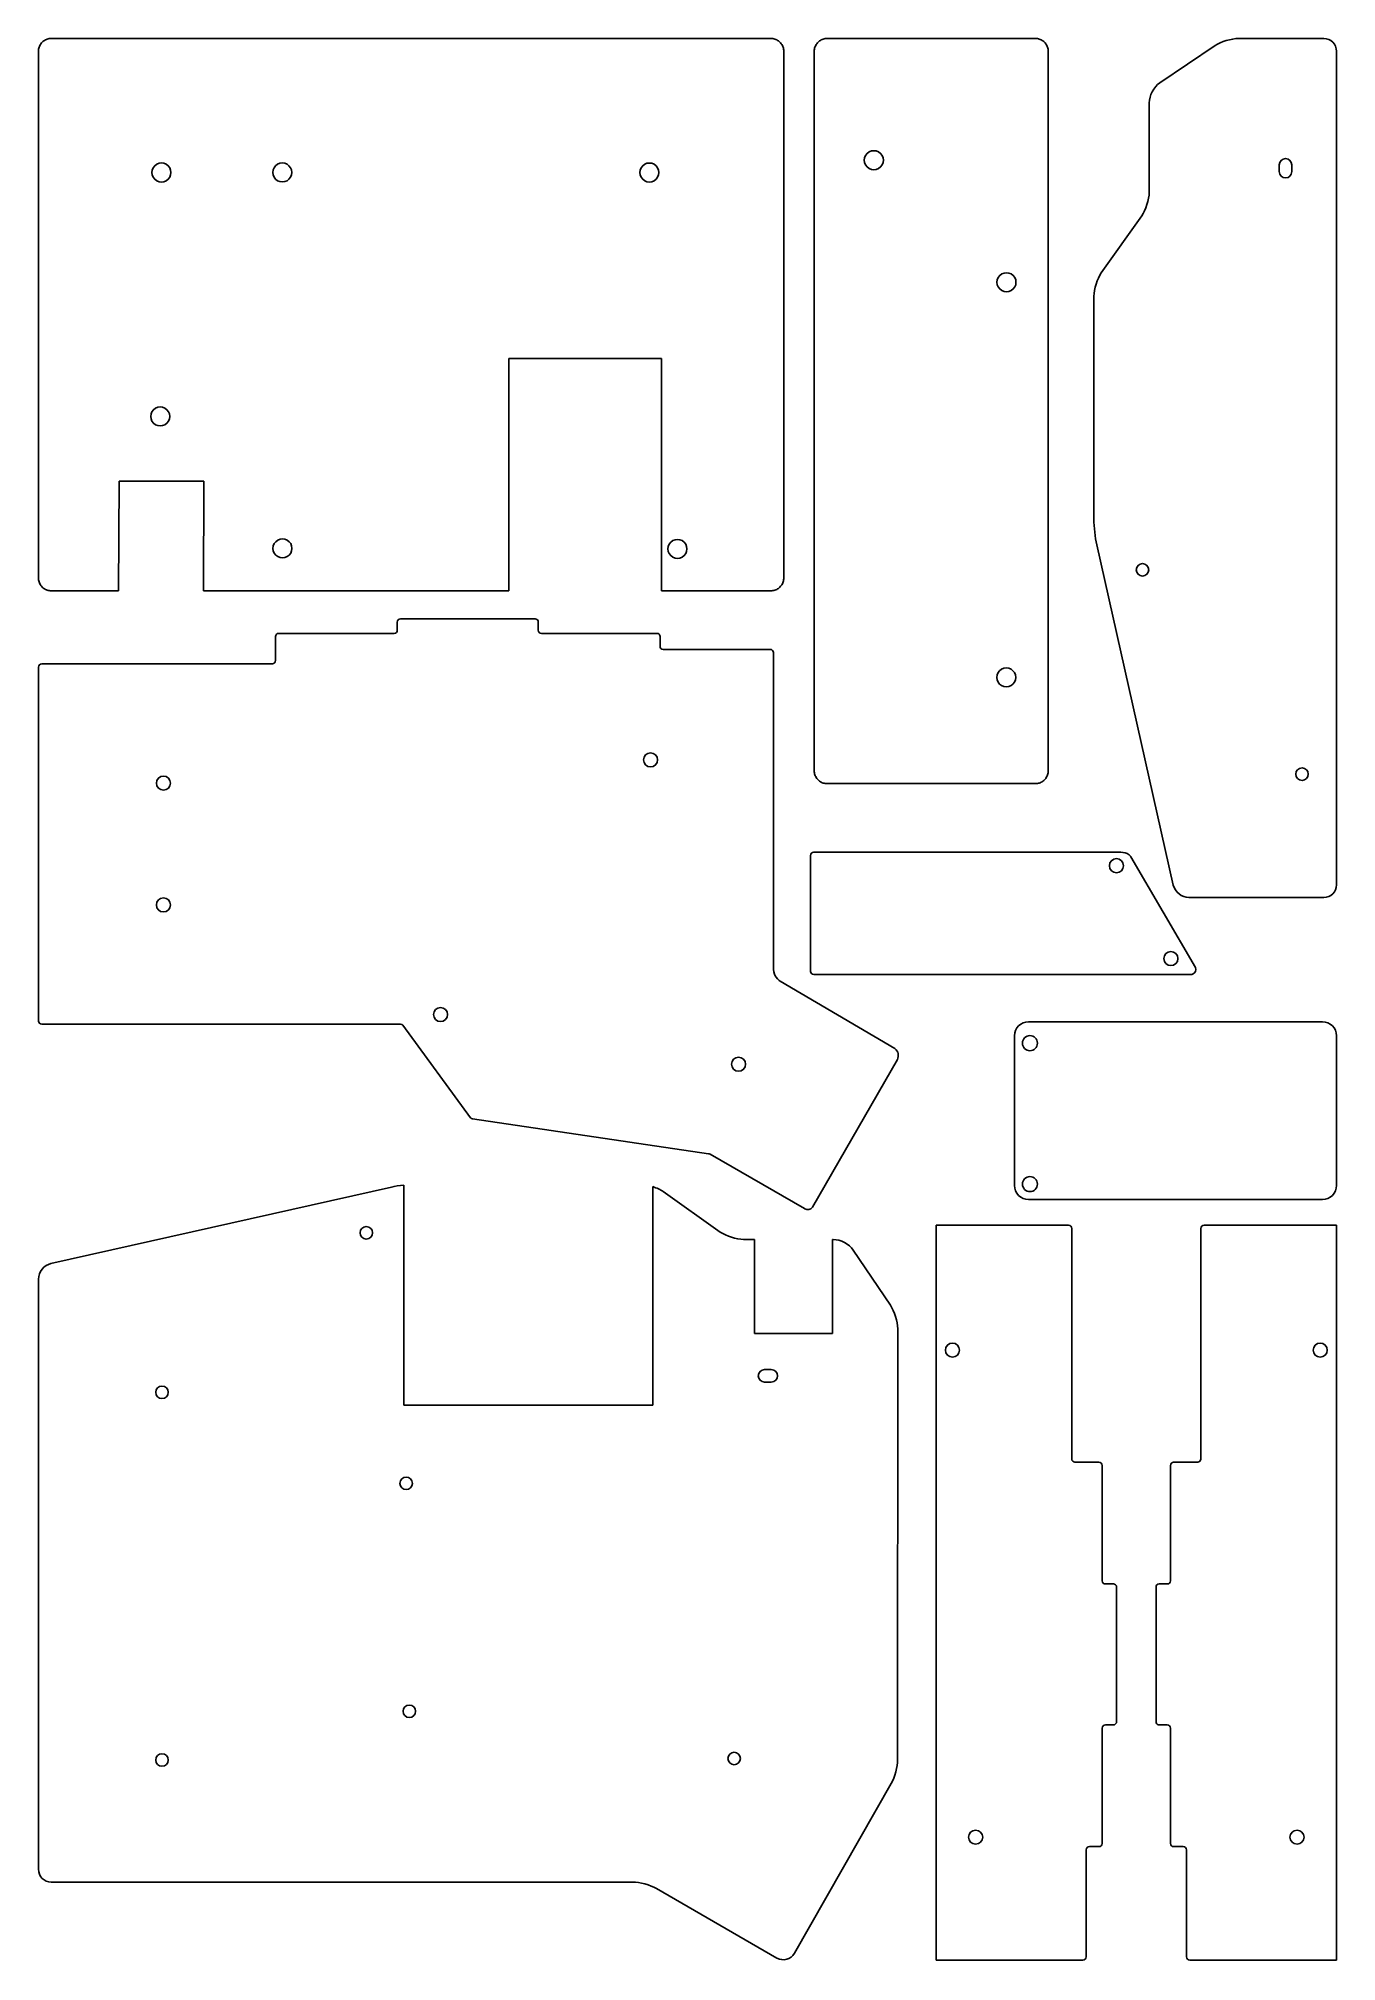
# Model space of a CAD drawing. Extents: x 0 to 203, y 0 to 300.
import ezdxf

# ---------------------------------------------------------------- set-up
doc = ezdxf.new("R2010")
doc.units = 0
doc.layers.get('0').update_dxf_attribs({"linetype": 'CONTINUOUS'})

msp = doc.modelspace()

# ---------------------------------------------------------------- linework, layer by layer
at = {"color": 5}
for p, q in [((0.157003, 298.210888), (0.150004, 298.054886)), ((0.150004, 298.054886), (0.150992, 215.853853)), ((0.175002, 298.366886), (0.157003, 298.210888)), ((0.206004, 298.520888), (0.175002, 298.366886)), ((0.248004, 298.672886), (0.206004, 298.520888)), ((0.303004, 298.819888), (0.248004, 298.672886)), ((0.368004, 298.961885), (0.303004, 298.819888)), ((0.445004, 299.098886), (0.368004, 298.961885)), ((0.532004, 299.229887), (0.445004, 299.098886)), ((0.630004, 299.352886), (0.532004, 299.229887)), ((0.736004, 299.468887), (0.630004, 299.352886)), ((0.852004, 299.574886), (0.736004, 299.468887)), ((0.975004, 299.672888), (0.852004, 299.574886)), ((1.106005, 299.759886), (0.975004, 299.672888)), ((1.243004, 299.836887), (1.106005, 299.759886)), ((1.385005, 299.901886), (1.243004, 299.836887)), ((1.532005, 299.956888), (1.385005, 299.901886)), ((1.684005, 299.998886), (1.532005, 299.956888)), ((1.838005, 300.029895), (1.684005, 299.998886)), ((1.994005, 300.047887), (1.838005, 300.029895)), ((2.151005, 300.054872), (1.994005, 300.047887)), ((114.452049, 300.053814), (2.151005, 300.054872)), ((114.608051, 300.047817), (114.452049, 300.053814)), ((114.764049, 300.029825), (114.608051, 300.047817)), ((114.918051, 299.998816), (114.764049, 300.029825)), ((115.070053, 299.956818), (114.918051, 299.998816)), ((115.217052, 299.901816), (115.070053, 299.956818)), ((115.359052, 299.836817), (115.217052, 299.901816)), ((115.49605, 299.759816), (115.359052, 299.836817)), ((115.62705, 299.672817), (115.49605, 299.759816)), ((115.75005, 299.574815), (115.62705, 299.672817)), ((115.86605, 299.468816), (115.75005, 299.574815)), ((115.972053, 299.352816), (115.86605, 299.468816)), ((116.070051, 299.229816), (115.972053, 299.352816)), ((116.157053, 299.098816), (116.070051, 299.229816)), ((116.23405, 298.961814), (116.157053, 299.098816)), ((116.29905, 298.819818), (116.23405, 298.961814)), ((116.354051, 298.672815), (116.29905, 298.819818)), ((116.396053, 298.520817), (116.354051, 298.672815)), ((116.427062, 298.366816), (116.396053, 298.520817)), ((116.445054, 298.210817), (116.427062, 298.366816)), ((116.451051, 298.054815), (116.445054, 298.210817)), ((116.451051, 215.853782), (116.451051, 298.054815)), ((121.219656, 298.05456), (121.226656, 298.21156)), ((121.220656, 185.753344), (121.219656, 298.05456)), ((121.226656, 298.21156), (121.244656, 298.367561)), ((121.244656, 298.367561), (121.275656, 298.521561)), ((121.275656, 298.521561), (121.317656, 298.673561)), ((121.317656, 298.673561), (121.372656, 298.820562)), ((121.372656, 298.820562), (121.437657, 298.962562)), ((121.437657, 298.962562), (121.514657, 299.099562)), ((121.514657, 299.099562), (121.601657, 299.230562)), ((121.601657, 299.230562), (121.699657, 299.353563)), ((121.699657, 299.353563), (121.805657, 299.469563)), ((121.805657, 299.469563), (121.921657, 299.575563)), ((121.921657, 299.575563), (122.044658, 299.673563)), ((122.044658, 299.673563), (122.175658, 299.760563)), ((122.175658, 299.760563), (122.312658, 299.837564)), ((122.312658, 299.837564), (122.454659, 299.902564)), ((122.454659, 299.902564), (122.601659, 299.957564)), ((122.601659, 299.957564), (122.753659, 299.999564)), ((122.753659, 299.999564), (122.907659, 300.030564)), ((122.907659, 300.030564), (123.06366, 300.048564)), ((123.06366, 300.048564), (123.222202, 300.055264)), ((123.222202, 300.055264), (155.71764, 300.054564)), ((155.71764, 300.054564), (155.87464, 300.048564)), ((155.87464, 300.048564), (156.03064, 300.030564)), ((156.03064, 300.030564), (156.18464, 299.999564)), ((156.18464, 299.999564), (156.336641, 299.957564)), ((156.336641, 299.957564), (156.483641, 299.902564)), ((156.483641, 299.902564), (156.625641, 299.837564)), ((156.625641, 299.837564), (156.762642, 299.760563)), ((156.762642, 299.760563), (156.893642, 299.673563)), ((156.893642, 299.673563), (157.016642, 299.575563)), ((157.016642, 299.575563), (157.132642, 299.469563)), ((157.132642, 299.469563), (157.238642, 299.353563)), ((157.238642, 299.353563), (157.336643, 299.230562)), ((157.336643, 299.230562), (157.423643, 299.099562)), ((157.423643, 299.099562), (157.500643, 298.962562)), ((157.500643, 298.962562), (157.565643, 298.820562)), ((157.565643, 298.820562), (157.620643, 298.673561)), ((157.620643, 298.673561), (157.662643, 298.521561)), ((157.662643, 298.521561), (157.693643, 298.367561)), ((157.693643, 298.367561), (157.711643, 298.21156)), ((157.711643, 298.21156), (157.718643, 298.05456)), ((157.718643, 298.05456), (157.717643, 185.754344)), ((175.138009, 293.127661), (183.759196, 298.936855)), ((187.417503, 300.054812), (200.718289, 300.054456)), ((202.718187, 298.054205), (202.718187, 167.972999)), ((173.4796, 276.010527), (173.4796, 290.00981)), ((20.829147, 279.13456), (20.829147, 279.13456)), ((39.678123, 279.140151), (39.678123, 279.140151)), ((96.975258, 279.13456), (96.975258, 279.13456)), ((130.510003, 279.575984), (130.510003, 279.575984)), ((193.790894, 279.268671), (193.790894, 280.327005)), ((195.740698, 280.327005), (195.740698, 279.268671)), ((166.014466, 263.458689), (172.324252, 272.37762)), ((151.212842, 260.526974), (151.212842, 260.526974)), ((164.859472, 224.995316), (164.859472, 259.826131)), ((73.573248, 250.101343), (97.385758, 250.101343)), ((73.573248, 213.853412), (73.573248, 250.101343)), ((97.385758, 250.101343), (97.385761, 213.853429)), ((20.629585, 241.061555), (20.629585, 241.061555)), ((12.652913, 213.852932), (12.719059, 230.975527)), ((12.719059, 230.975527), (25.948231, 230.975527)), ((25.948231, 230.975527), (25.882085, 213.853059)), ((39.709966, 220.467998), (39.709966, 220.467998)), ((101.354511, 220.392189), (101.354511, 220.392189)), ((177.239507, 167.923963), (165.297974, 221.044207)), ((172.439999, 218.097189), (172.439999, 218.097189)), ((0.150992, 215.853853), (0.156993, 215.696853)), ((0.156993, 215.696853), (0.174992, 215.540854)), ((0.174992, 215.540854), (0.205994, 215.386852)), ((0.205994, 215.386852), (0.247994, 215.234851)), ((0.247994, 215.234851), (0.302993, 215.087852)), ((0.302993, 215.087852), (0.367994, 214.945852)), ((0.367994, 214.945852), (0.444994, 214.808854)), ((0.444994, 214.808854), (0.531994, 214.677854)), ((0.531994, 214.677854), (0.629994, 214.554854)), ((0.629994, 214.554854), (0.735994, 214.438854)), ((0.735994, 214.438854), (0.851994, 214.332851)), ((0.851994, 214.332851), (0.974994, 214.234853)), ((0.974994, 214.234853), (1.105994, 214.147851)), ((1.105994, 214.147851), (1.242994, 214.070853)), ((1.242994, 214.070853), (1.384994, 214.00585)), ((1.384994, 214.00585), (1.531994, 213.950852)), ((1.531994, 213.950852), (1.683994, 213.908851)), ((1.683994, 213.908851), (1.837994, 213.877841)), ((1.837994, 213.877841), (1.993994, 213.85985)), ((1.993994, 213.85985), (2.150994, 213.852829)), ((2.150994, 213.852829), (12.652913, 213.852932)), ((25.882085, 213.853059), (73.573248, 213.853412)), ((97.385761, 213.853429), (114.451051, 213.853782)), ((114.451051, 213.853782), (114.608051, 213.859779)), ((114.608051, 213.859779), (114.764049, 213.877771)), ((114.764049, 213.877771), (114.918051, 213.90878)), ((114.918051, 213.90878), (115.070053, 213.950782)), ((115.070053, 213.950782), (115.217052, 214.00578)), ((115.217052, 214.00578), (115.359052, 214.070783)), ((115.359052, 214.070783), (115.49605, 214.14778)), ((115.49605, 214.14778), (115.62705, 214.234782)), ((115.62705, 214.234782), (115.75005, 214.33278)), ((115.75005, 214.33278), (115.86605, 214.438783)), ((115.86605, 214.438783), (115.972053, 214.554783)), ((115.972053, 214.554783), (116.070051, 214.677783)), ((116.070051, 214.677783), (116.157053, 214.808784)), ((116.157053, 214.808784), (116.23405, 214.945781)), ((116.23405, 214.945781), (116.29905, 215.087781)), ((116.29905, 215.087781), (116.354051, 215.234781)), ((116.354051, 215.234781), (116.396053, 215.386782)), ((116.396053, 215.386782), (116.427062, 215.540784)), ((116.427062, 215.540784), (116.445054, 215.696782)), ((116.445054, 215.696782), (116.451051, 215.853782)), ((37.648976, 207.205756), (55.648059, 207.205756)), ((56.147945, 207.705995), (56.147945, 208.955534)), ((56.647831, 209.455773), (77.647995, 209.455773)), ((78.147881, 208.955534), (78.147881, 207.705995)), ((78.64812, 207.205756), (96.64685, 207.205756)), ((37.14909, 202.956193), (37.14909, 206.706222)), ((97.147089, 206.706222), (97.147089, 205.20621)), ((97.646975, 204.705971), (114.346071, 204.705971)), ((114.847015, 204.205379), (114.847015, 155.036604)), ((0.15006, 146.708223), (0.15006, 201.956773)), ((0.649981, 202.455954), (36.647793, 202.455954)), ((151.179402, 198.850925), (151.179402, 198.850925)), ((197.332009, 186.220031), (197.332009, 186.220031)), ((121.226656, 185.597344), (121.220656, 185.753344)), ((121.244656, 185.441343), (121.226656, 185.597344)), ((121.275656, 185.287343), (121.244656, 185.441343)), ((121.317656, 185.135343), (121.275656, 185.287343)), ((121.372656, 184.988343), (121.317656, 185.135343)), ((121.437657, 184.846342), (121.372656, 184.988343)), ((121.514657, 184.709342), (121.437657, 184.846342)), ((121.601657, 184.578342), (121.514657, 184.709342)), ((121.699657, 184.455342), (121.601657, 184.578342)), ((121.805657, 184.339341), (121.699657, 184.455342)), ((121.921657, 184.233341), (121.805657, 184.339341)), ((122.044658, 184.135341), (121.921657, 184.233341)), ((122.175658, 184.048341), (122.044658, 184.135341)), ((122.312658, 183.971341), (122.175658, 184.048341)), ((122.454659, 183.90634), (122.312658, 183.971341)), ((122.601659, 183.85134), (122.454659, 183.90634)), ((122.753659, 183.80934), (122.601659, 183.85134)), ((122.907659, 183.77834), (122.753659, 183.80934)), ((123.06366, 183.76034), (122.907659, 183.77834)), ((123.21966, 183.75434), (123.06366, 183.76034)), ((155.71764, 183.75434), (123.21966, 183.75434)), ((155.87464, 183.76034), (155.71764, 183.75434)), ((156.03064, 183.77834), (155.87464, 183.76034)), ((156.18464, 183.80934), (156.03064, 183.77834)), ((156.336641, 183.85134), (156.18464, 183.80934)), ((156.483641, 183.90634), (156.336641, 183.85134)), ((156.625641, 183.971341), (156.483641, 183.90634)), ((156.762642, 184.048341), (156.625641, 183.971341)), ((156.893642, 184.135341), (156.762642, 184.048341)), ((157.016642, 184.233341), (156.893642, 184.135341)), ((157.132642, 184.339341), (157.016642, 184.233341)), ((157.238642, 184.455342), (157.132642, 184.339341)), ((157.336643, 184.578342), (157.238642, 184.455342)), ((157.423643, 184.709342), (157.336643, 184.578342)), ((157.500643, 184.846342), (157.423643, 184.709342)), ((157.565643, 184.988343), (157.500643, 184.846342)), ((157.620643, 185.135343), (157.565643, 184.988343)), ((157.662643, 185.287343), (157.620643, 185.135343)), ((157.693643, 185.441343), (157.662643, 185.287343)), ((157.711643, 185.597344), (157.693643, 185.441343)), ((157.717643, 185.754344), (157.711643, 185.597344)), ((120.625092, 170.5464), (120.625092, 172.55335)), ((121.113692, 173.05429), (168.768311, 173.05429)), ((170.60099, 172.32334), (180.690088, 155.049574)), ((120.625092, 154.456554), (120.625092, 170.5464)), ((200.718289, 165.972748), (179.678261, 165.972748)), ((180.079778, 153.955964), (121.124632, 153.955964)), ((115.874657, 152.912528), (133.799656, 142.397277)), ((56.668998, 146.207631), (0.649981, 146.207631)), ((67.547611, 131.607917), (56.99814, 146.066167)), ((56.99814, 146.066167), (57.001667, 146.061934)), ((152.459964, 144.395996), (152.459964, 121.050918)), ((154.659964, 146.595996), (200.518624, 146.595996)), ((202.717753, 121.051002), (202.717753, 144.396433)), ((154.873964, 142.078997), (154.873964, 142.078997)), ((134.182068, 140.696182), (120.94584, 117.659431)), ((104.687717, 125.989929), (67.897919, 131.458339)), ((119.716409, 117.428714), (104.967823, 125.916904)), ((55.221656, 120.797945), (2.101416, 108.85606)), ((57.172871, 86.740765), (57.172871, 121.107684)), ((96.003136, 120.86215), (96.003136, 86.740765)), ((106.554724, 113.771667), (97.635792, 120.081453)), ((154.873964, 120.079002), (154.873964, 120.079002)), ((119.737576, 117.414956), (119.716409, 117.428714)), ((154.659964, 118.851002), (200.50416, 118.851002)), ((140.229358, 0.149888), (140.229358, 114.846844)), ((140.229358, 114.846844), (160.896852, 114.846844)), ((161.396033, 114.346922), (161.396033, 78.34911)), ((181.551887, 114.346922), (181.551887, 78.34911)), ((202.718562, 114.846844), (182.051068, 114.846844)), ((202.718562, 0.149888), (202.718562, 114.846844)), ((52.27946, 113.66033), (52.27946, 113.66033)), ((111.910245, 112.616319), (110.187278, 112.616319)), ((111.909892, 97.916416), (111.910245, 112.616319)), ((124.18727, 112.616319), (124.070147, 112.616319)), ((124.070147, 112.616319), (124.070147, 97.916416)), ((133.114667, 102.337076), (127.304768, 110.95791)), ((0.149848, 106.417306), (0.149848, 14.31828)), ((124.070147, 97.916416), (111.909892, 97.916416)), ((134.230504, 31.440357), (134.232268, 98.678417)), ((113.45108, 92.308122), (114.509414, 92.308122)), ((114.509414, 90.358319), (113.45108, 90.358319)), ((20.402447, 88.768321), (20.402447, 88.768321)), ((96.003136, 86.740765), (57.172871, 86.740765)), ((161.896272, 77.847813), (165.646302, 77.847813)), ((166.145835, 77.347927), (166.145835, 59.348845)), ((176.802085, 77.347927), (176.802085, 59.348845)), ((181.051648, 77.847813), (177.301618, 77.847813)), ((58.502462, 74.543257), (58.502462, 74.543257)), ((166.646074, 58.848958), (167.895614, 58.848958)), ((168.395853, 58.349072), (168.395853, 37.348908)), ((174.552067, 58.349072), (174.552067, 37.348908)), ((176.301846, 58.848958), (175.052306, 58.848958)), ((59.010463, 38.983242), (59.010463, 38.983242)), ((166.145835, 36.348783), (166.145835, 18.350053)), ((167.895614, 36.849022), (166.646074, 36.849022)), ((175.052306, 36.849022), (176.301846, 36.849022)), ((176.802085, 36.348783), (176.802085, 18.350053)), ((20.402447, 31.363239), (20.402447, 31.363239)), ((109.683483, 31.616887), (109.683483, 31.616887)), ((118.122664, 1.207289), (133.239198, 27.70338)), ((163.646051, 17.349928), (163.646051, 0.650832)), ((165.646302, 17.849814), (164.14629, 17.849814)), ((177.301618, 17.849814), (178.80163, 17.849814)), ((179.301869, 17.349928), (179.301869, 0.650832)), ((2.150099, 12.318382), (92.862002, 12.318382)), ((96.594039, 11.318963), (115.399572, 0.46963)), ((163.145459, 0.149888), (140.229358, 0.149888)), ((179.802461, 0.149888), (202.718562, 0.149888))]:
    msp.add_line(p, q, dxfattribs=at)
for points in [[(183.759196, 298.936855), (184.671127, 299.551747), (186.317541, 300.054812), (187.417503, 300.054812)], [(200.718289, 300.054456), (201.81825, 300.054456), (202.718187, 299.15417), (202.718187, 298.054205)], [(173.4796, 290.00981), (173.4796, 291.109775), (174.225725, 292.512769), (175.138009, 293.127661)], [(130.510003, 282.542639), (129.979671, 282.543224), (129.489374, 282.260632), (129.224039, 281.801448)], [(131.795967, 281.801448), (131.530632, 282.260632), (131.040335, 282.543224), (130.510003, 282.542639)], [(17.862497, 279.13456), (17.861911, 279.664891), (18.144504, 280.155187), (18.603686, 280.420522)], [(18.603686, 277.848598), (18.144504, 278.113932), (17.861911, 278.604229), (17.862497, 279.13456)], [(18.603686, 280.420522), (19.062869, 280.685856), (19.628775, 280.685856), (20.087958, 280.420522)], [(20.087958, 280.420522), (20.54714, 280.155187), (20.829733, 279.664891), (20.829147, 279.13456)], [(20.829147, 279.13456), (20.829733, 278.604229), (20.54714, 278.113932), (20.087958, 277.848598)], [(36.711469, 279.140151), (36.711469, 279.670092), (36.99419, 280.159778), (37.453133, 280.424749)], [(37.453133, 277.855552), (36.99419, 278.120523), (36.711469, 278.610209), (36.711469, 279.140151)], [(37.453133, 280.424749), (37.912075, 280.68972), (38.477516, 280.68972), (38.936459, 280.424749)], [(38.936459, 280.424749), (39.395402, 280.159778), (39.678123, 279.670092), (39.678123, 279.140151)], [(39.678123, 279.140151), (39.678123, 278.610209), (39.395402, 278.120523), (38.936459, 277.855552)], [(94.008605, 279.13456), (94.008605, 279.664501), (94.291325, 280.154188), (94.750268, 280.419158)], [(94.750268, 277.849961), (94.291325, 278.114932), (94.008605, 278.604618), (94.008605, 279.13456)], [(94.750268, 280.419158), (95.209211, 280.684129), (95.774652, 280.684129), (96.233595, 280.419158)], [(96.233595, 280.419158), (96.692538, 280.154188), (96.975258, 279.664501), (96.975258, 279.13456)], [(96.975258, 279.13456), (96.975258, 278.604618), (96.692538, 278.114932), (96.233595, 277.849961)], [(129.224039, 281.801448), (128.958704, 281.342265), (128.958704, 280.776358), (129.224039, 280.317175)], [(129.224039, 280.317175), (129.489374, 279.857991), (129.979671, 279.575399), (130.510003, 279.575984)], [(130.510003, 279.575984), (131.040335, 279.575399), (131.530632, 279.857991), (131.795967, 280.317175)], [(131.795967, 280.317175), (132.061302, 280.776358), (132.061302, 281.342265), (131.795967, 281.801448)], [(193.790894, 280.327005), (193.790894, 280.865341), (194.227281, 281.302083), (194.76562, 281.302083)], [(194.76562, 278.29359), (194.227281, 278.29359), (193.790894, 278.730332), (193.790894, 279.268671)], [(194.76562, 281.302083), (195.304312, 281.302083), (195.740698, 280.865341), (195.740698, 280.327005)], [(195.740698, 279.268671), (195.740698, 278.730332), (195.304312, 278.29359), (194.76562, 278.29359)], [(20.087958, 277.848598), (19.628775, 277.583263), (19.062869, 277.583263), (18.603686, 277.848598)], [(38.936459, 277.855552), (38.477516, 277.590581), (37.912075, 277.590581), (37.453133, 277.855552)], [(96.233595, 277.849961), (95.774652, 277.58499), (95.209211, 277.58499), (94.750268, 277.849961)], [(172.324252, 272.37762), (172.959605, 273.275793), (173.4796, 274.910213), (173.4796, 276.010527)], [(149.927041, 262.752382), (149.661749, 262.293227), (149.661749, 261.727376), (149.927041, 261.268222)], [(151.212842, 263.49363), (150.682557, 263.494145), (150.192332, 263.211537), (149.927041, 262.752382)], [(149.927041, 261.268222), (150.192332, 260.809067), (150.682557, 260.526459), (151.212842, 260.526974)], [(152.498643, 262.752382), (152.233351, 263.211537), (151.743127, 263.494145), (151.212842, 263.49363)], [(151.212842, 260.526974), (151.743127, 260.526459), (152.233351, 260.809067), (152.498643, 261.268222)], [(152.498643, 261.268222), (152.763934, 261.727376), (152.763934, 262.293227), (152.498643, 262.752382)], [(164.859472, 259.826131), (164.859472, 260.92574), (165.379113, 262.560866), (166.014466, 263.458689)], [(17.662934, 241.061555), (17.662349, 241.591886), (17.944941, 242.082183), (18.404124, 242.347517)], [(18.404124, 239.775593), (17.944941, 240.040928), (17.662349, 240.531224), (17.662934, 241.061555)], [(18.404124, 242.347517), (18.863307, 242.612852), (19.429212, 242.612852), (19.888395, 242.347517)], [(19.888395, 242.347517), (20.347578, 242.082183), (20.63017, 241.591886), (20.629585, 241.061555)], [(20.629585, 241.061555), (20.63017, 240.531224), (20.347578, 240.040928), (19.888395, 239.775593)], [(19.888395, 239.775593), (19.429212, 239.510258), (18.863307, 239.510258), (18.404124, 239.775593)], [(165.297974, 221.044207), (165.056674, 222.117358), (164.859472, 223.895708), (164.859472, 224.995316)], [(36.743314, 220.467998), (36.742799, 220.998282), (37.025407, 221.488506), (37.484561, 221.753797)], [(37.484561, 219.182199), (37.025407, 219.44749), (36.742799, 219.937713), (36.743314, 220.467998)], [(37.484561, 221.753797), (37.943715, 222.019088), (38.509565, 222.019088), (38.968719, 221.753797)], [(38.968719, 219.182199), (38.509565, 218.916908), (37.943715, 218.916908), (37.484561, 219.182199)], [(38.968719, 221.753797), (39.427873, 221.488506), (39.710481, 220.998282), (39.709966, 220.467998)], [(39.709966, 220.467998), (39.710481, 219.937713), (39.427873, 219.44749), (38.968719, 219.182199)], [(98.38786, 220.392189), (98.387275, 220.92252), (98.669867, 221.412817), (99.12905, 221.678151)], [(99.12905, 219.106227), (98.669867, 219.371562), (98.387275, 219.861858), (98.38786, 220.392189)], [(99.12905, 221.678151), (99.588232, 221.943486), (100.154138, 221.943486), (100.613321, 221.678151)], [(100.613321, 219.106227), (100.154138, 218.840893), (99.588232, 218.840893), (99.12905, 219.106227)], [(100.613321, 221.678151), (101.072504, 221.412817), (101.355096, 220.92252), (101.354511, 220.392189)], [(101.354511, 220.392189), (101.355096, 219.861858), (101.072504, 219.371562), (100.613321, 219.106227)], [(171.464921, 217.122107), (171.464921, 217.660799), (171.90166, 218.097189), (172.439999, 218.097189)], [(172.439999, 216.147382), (171.90166, 216.147382), (171.464921, 216.583771), (171.464921, 217.122107)], [(172.439999, 218.097189), (172.978338, 218.097189), (173.415077, 217.660799), (173.415077, 217.122107)], [(173.415077, 217.122107), (173.415077, 216.583771), (172.978338, 216.147382), (172.439999, 216.147382)], [(37.148737, 206.706222), (37.148737, 206.982447), (37.373104, 207.206461), (37.648976, 207.206461)], [(55.649117, 207.206461), (55.924989, 207.206461), (56.147945, 207.430475), (56.147945, 207.706347)], [(56.147945, 208.95624), (56.147945, 209.232112), (56.373017, 209.456126), (56.64889, 209.456126)], [(77.647995, 209.456479), (77.923867, 209.456479), (78.147881, 209.232112), (78.147881, 208.95624)], [(78.147881, 207.705995), (78.147881, 207.430122), (78.371543, 207.206461), (78.64812, 207.206461)], [(96.64685, 207.206461), (96.923428, 207.206461), (97.147089, 206.982094), (97.147089, 206.706222)], [(97.147089, 205.20621), (97.147089, 204.930338), (97.370397, 204.706324), (97.646975, 204.706324)], [(114.346071, 204.706677), (114.622649, 204.706677), (114.847015, 204.481957), (114.847015, 204.206085)], [(0.15073, 201.95642), (0.15073, 202.232998), (0.374109, 202.456306), (0.649981, 202.456306)], [(36.649557, 202.456659), (36.925429, 202.456659), (37.149443, 202.68032), (37.149443, 202.956193)], [(151.179402, 201.81758), (150.64907, 201.818165), (150.158772, 201.535573), (149.893437, 201.076389)], [(152.465366, 201.076389), (152.200031, 201.535573), (151.709733, 201.818165), (151.179402, 201.81758)], [(149.893437, 201.076389), (149.628102, 200.617206), (149.628102, 200.051299), (149.893437, 199.592116)], [(149.893437, 199.592116), (150.158772, 199.132932), (150.64907, 198.85034), (151.179402, 198.850925)], [(151.179402, 198.850925), (151.709733, 198.85034), (152.200031, 199.132932), (152.465366, 199.592116)], [(152.465366, 199.592116), (152.730701, 200.051299), (152.730701, 200.617206), (152.465366, 201.076389)], [(94.566166, 187.457248), (94.566871, 186.849764), (95.058644, 186.357286), (95.666127, 186.357286)], [(95.666127, 188.557209), (95.058644, 188.557209), (94.566871, 188.064731), (94.566871, 187.457248)], [(96.766794, 187.457248), (96.766794, 188.064731), (96.273611, 188.557209), (95.666127, 188.557209)], [(95.666127, 186.357286), (96.273611, 186.357286), (96.766794, 186.849764), (96.766794, 187.457248)], [(196.35693, 185.244953), (196.35693, 185.783998), (196.793669, 186.220031), (197.332009, 186.220031)], [(197.332009, 186.220031), (197.870348, 186.220031), (198.307087, 185.783998), (198.307087, 185.244953)], [(19.652752, 184.934886), (19.045303, 184.934886), (18.55279, 184.442408), (18.55279, 183.834924)], [(18.55279, 183.834924), (18.55279, 183.22744), (19.045303, 182.734962), (19.652752, 182.734962)], [(20.752678, 183.834924), (20.752678, 184.442408), (20.260165, 184.934886), (19.652752, 184.934886)], [(19.652752, 182.734962), (20.260165, 182.734962), (20.752678, 183.22744), (20.752678, 183.834924)], [(197.332009, 184.270228), (196.793669, 184.270228), (196.35693, 184.706967), (196.35693, 185.244953)], [(198.307087, 185.244953), (198.307087, 184.706967), (197.870348, 184.270228), (197.332009, 184.270228)], [(120.624742, 172.55441), (120.624742, 172.83028), (120.849112, 173.05323), (121.124982, 173.05323)], [(167.270071, 170.94891), (167.270071, 171.5564), (167.761841, 172.04888), (168.370031, 172.04888)], [(168.370031, 172.04817), (168.977511, 172.04888), (169.46928, 171.5564), (169.46928, 170.94891)], [(168.768311, 173.05429), (169.063941, 173.05229), (169.7, 173.00349), (170.04819, 172.86097)], [(170.04819, 172.86097), (170.32971, 172.74561), (170.42143, 172.59956), (170.54279, 172.41188)], [(170.54279, 172.41188), (170.56109, 172.38328), (170.58059, 172.35368), (170.60099, 172.32338)], [(168.370031, 169.84825), (167.761841, 169.84825), (167.270071, 170.34143), (167.270071, 170.94891)], [(169.46928, 170.94891), (169.46928, 170.34143), (168.977511, 169.84825), (168.370031, 169.84825)], [(19.643932, 165.92192), (19.036484, 165.92192), (18.543971, 165.429442), (18.543971, 164.821253)], [(20.743859, 164.821253), (20.743859, 165.429442), (20.251345, 165.92192), (19.643932, 165.92192)], [(179.678261, 165.972748), (178.578299, 165.972748), (177.480807, 166.850813), (177.239507, 167.923963)], [(202.718187, 167.972999), (202.718187, 166.872685), (201.81825, 165.972748), (200.718289, 165.972748)], [(18.543971, 164.821253), (18.543971, 164.214475), (19.036484, 163.721997), (19.643932, 163.721997)], [(19.643932, 163.721997), (20.251345, 163.721997), (20.743859, 164.214475), (20.743859, 164.821253)], [(175.769539, 156.449754), (175.769539, 157.057233), (176.262369, 157.549003), (176.869849, 157.549003)], [(176.869849, 155.349084), (176.262369, 155.349084), (175.769539, 155.841564), (175.769539, 156.449754)], [(176.869849, 157.549003), (177.476989, 157.549003), (177.969109, 157.057233), (177.969109, 156.449754)], [(177.969109, 156.449754), (177.969109, 155.841564), (177.476989, 155.349084), (176.869849, 155.349084)], [(114.847015, 155.036604), (114.848779, 154.769199), (114.944029, 154.046709), (115.122182, 153.761312)], [(115.122182, 153.761312), (115.247771, 153.559876), (115.730724, 152.999665), (115.874657, 152.912528)], [(121.124632, 153.955964), (120.848402, 153.955964), (120.624392, 154.179274), (120.624392, 154.455854)], [(180.265338, 154.008534), (180.205738, 153.983134), (180.143278, 153.965534), (180.079068, 153.955234)], [(180.689728, 155.048524), (180.859768, 154.644234), (180.670328, 154.178574), (180.265338, 154.008534)], [(62.891295, 148.813602), (62.283811, 148.813602), (61.791333, 148.321124), (61.791333, 147.71364)], [(61.791333, 147.714346), (61.791333, 147.106157), (62.283811, 146.614384), (62.891295, 146.614384)], [(63.991256, 147.71364), (63.991256, 148.321124), (63.498778, 148.813602), (62.891295, 148.813602)], [(62.891295, 146.614384), (63.498778, 146.614384), (63.991256, 147.106157), (63.991256, 147.71364)], [(0.649981, 146.208337), (0.374109, 146.208337), (0.15006, 146.431998), (0.15006, 146.70787)], [(57.002373, 146.061581), (56.908181, 146.15542), (56.781181, 146.207984), (56.648537, 146.207984)], [(154.659964, 146.595996), (153.444291, 146.595996), (152.460746, 145.611745), (152.460746, 144.39572)], [(154.873964, 144.426734), (154.225558, 144.426734), (153.699919, 143.901095), (153.699919, 143.253042)], [(156.048009, 143.253042), (156.048009, 143.901095), (155.522017, 144.426734), (154.873964, 144.426734)], [(202.717753, 144.396996), (202.717753, 145.613022), (201.733855, 146.596567), (200.51783, 146.596567)], [(133.799656, 142.396924), (134.327412, 142.00146), (134.489337, 141.280029), (134.182773, 140.696182)], [(153.699919, 143.253042), (153.699919, 142.604636), (154.225558, 142.078997), (154.873964, 142.078997)], [(154.873964, 142.078997), (155.522017, 142.078997), (156.048009, 142.604636), (156.048009, 143.253042)], [(109.406827, 141.059896), (108.799344, 141.059896), (108.306866, 140.567771), (108.306866, 139.960287)], [(108.306866, 139.959934), (108.306866, 139.352451), (108.799344, 138.860326), (109.406827, 138.860326)], [(110.506789, 139.960287), (110.506789, 140.567771), (110.014311, 141.059896), (109.406827, 141.059896)], [(109.406827, 138.860326), (110.014311, 138.860326), (110.506789, 139.352451), (110.506789, 139.960287)], [(67.898272, 131.458339), (67.768802, 131.471745), (67.646741, 131.523603), (67.547963, 131.608623)], [(104.968528, 125.917962), (104.877511, 125.950065), (104.78332, 125.973701), (104.688422, 125.989929)], [(57.187335, 121.107684), (56.471195, 121.027956), (55.757878, 120.918595), (55.221656, 120.797945)], [(97.635792, 120.081453), (97.2114, 120.381667), (96.622261, 120.656128), (96.003136, 120.86215)], [(152.459964, 121.051002), (152.459964, 119.835329), (153.444215, 118.851431), (154.659888, 118.851431)], [(154.873964, 122.426739), (154.225558, 122.426739), (153.699919, 121.9011), (153.699919, 121.253047)], [(153.699919, 121.253047), (153.699919, 120.604641), (154.225558, 120.079002), (154.873964, 120.079002)], [(156.048009, 121.253047), (156.048009, 121.9011), (155.522017, 122.426739), (154.873964, 122.426739)], [(154.873964, 120.079002), (155.522017, 120.079002), (156.048009, 120.604641), (156.048009, 121.253047)], [(200.518053, 118.851002), (201.734079, 118.851002), (202.717624, 119.8349), (202.717624, 121.050925)], [(120.94584, 117.659431), (120.680551, 117.258323), (120.139037, 117.147903), (119.737576, 117.414956)], [(50.329656, 113.66033), (50.329656, 114.19867), (50.766043, 114.635409), (51.304382, 114.635409)], [(51.304382, 114.635409), (51.843074, 114.635409), (52.27946, 114.19867), (52.27946, 113.66033)], [(160.8965, 114.846173), (161.173078, 114.846173), (161.396386, 114.622794), (161.396386, 114.346922)], [(182.05142, 114.846173), (181.774842, 114.846173), (181.551534, 114.622794), (181.551534, 114.346922)], [(51.304382, 112.685252), (50.766043, 112.685252), (50.329656, 113.121991), (50.329656, 113.66033)], [(52.27946, 113.66033), (52.27946, 113.121991), (51.843074, 112.685252), (51.304382, 112.685252)], [(110.187278, 112.616319), (109.087316, 112.616319), (107.452543, 113.136314), (106.554724, 113.771667)], [(127.304768, 110.95791), (126.690229, 111.869841), (125.287231, 112.616319), (124.18727, 112.616319)], [(2.101416, 108.85606), (1.028265, 108.61476), (0.149848, 107.51762), (0.149848, 106.417306)], [(134.232268, 98.678417), (134.232268, 99.778378), (133.729207, 101.424793), (133.114667, 102.337076)], [(142.775004, 96.444113), (142.16752, 96.444113), (141.675042, 95.9516), (141.675042, 95.344151)], [(143.874965, 95.344151), (143.874965, 95.9516), (143.382487, 96.444113), (142.775004, 96.444113)], [(199.072955, 95.344151), (199.072955, 95.9516), (199.565433, 96.444113), (200.172916, 96.444113)], [(200.172916, 96.444113), (200.7804, 96.444113), (201.272878, 95.9516), (201.272878, 95.344151)], [(141.675042, 95.344151), (141.675042, 94.736738), (142.16752, 94.244225), (142.775004, 94.244225)], [(142.775004, 94.244225), (143.382487, 94.244225), (143.874965, 94.736738), (143.874965, 95.344151)], [(200.172916, 94.244225), (199.565433, 94.244225), (199.072955, 94.736738), (199.072955, 95.344151)], [(201.272878, 95.344151), (201.272878, 94.736738), (200.7804, 94.244225), (200.172916, 94.244225)], [(112.476002, 91.333397), (112.476002, 91.871736), (112.912741, 92.308122), (113.45108, 92.308122)], [(113.45108, 90.358319), (112.912741, 90.358319), (112.476002, 90.794705), (112.476002, 91.333397)], [(114.509414, 92.308122), (115.047753, 92.308122), (115.484492, 91.871736), (115.484492, 91.333397)], [(115.484492, 91.333397), (115.484492, 90.794705), (115.047753, 90.358319), (114.509414, 90.358319)], [(18.452644, 88.768321), (18.452644, 89.30666), (18.889383, 89.743399), (19.427369, 89.743399)], [(19.427369, 87.793242), (18.889383, 87.793242), (18.452644, 88.229981), (18.452644, 88.768321)], [(19.427369, 89.743399), (19.966414, 89.743399), (20.402447, 89.30666), (20.402447, 88.768321)], [(20.402447, 88.768321), (20.402447, 88.229981), (19.966414, 87.793242), (19.427369, 87.793242)], [(161.396739, 78.347347), (161.396739, 78.071474), (161.6204, 77.84746), (161.896272, 77.84746)], [(181.551181, 78.347347), (181.551181, 78.071474), (181.32752, 77.84746), (181.051648, 77.84746)], [(56.552659, 74.543257), (56.552659, 75.081596), (56.989398, 75.518335), (57.527384, 75.518335)], [(57.527384, 75.518335), (58.066429, 75.518335), (58.502462, 75.081596), (58.502462, 74.543257)], [(165.646302, 77.848166), (165.922527, 77.848166), (166.146541, 77.623799), (166.146541, 77.347927)], [(177.301618, 77.848166), (177.025393, 77.848166), (176.801379, 77.623799), (176.801379, 77.347927)], [(57.527384, 73.568178), (56.989398, 73.568178), (56.552659, 74.004917), (56.552659, 74.543257)], [(58.502462, 74.543257), (58.502462, 74.004917), (58.066429, 73.568178), (57.527384, 73.568178)], [(166.146541, 59.347786), (166.146541, 59.071914), (166.370555, 58.848958), (166.646427, 58.848958)], [(167.896319, 58.848958), (168.172191, 58.848958), (168.396205, 58.623886), (168.396205, 58.348014)], [(175.051601, 58.848958), (174.775729, 58.848958), (174.551715, 58.623886), (174.551715, 58.348014)], [(176.801379, 59.347786), (176.801379, 59.071914), (176.577365, 58.848958), (176.301493, 58.848958)], [(57.060659, 38.983242), (57.060659, 39.521582), (57.497045, 39.958321), (58.035384, 39.958321)], [(58.035384, 39.958321), (58.574076, 39.958321), (59.010463, 39.521582), (59.010463, 38.983242)], [(58.035384, 38.008164), (57.497045, 38.008164), (57.060659, 38.444903), (57.060659, 38.983242)], [(59.010463, 38.983242), (59.010463, 38.444903), (58.574076, 38.008164), (58.035384, 38.008164)], [(166.646074, 36.849022), (166.370202, 36.849022), (166.146541, 36.625361), (166.146541, 36.348783)], [(168.396558, 37.348908), (168.396558, 37.073036), (168.172191, 36.849022), (167.896319, 36.849022)], [(174.551362, 37.348908), (174.551362, 37.073036), (174.775729, 36.849022), (175.051601, 36.849022)], [(176.301846, 36.849022), (176.577718, 36.849022), (176.801379, 36.625361), (176.801379, 36.348783)], [(18.452644, 31.363239), (18.452644, 31.901579), (18.889383, 32.338318), (19.427369, 32.338318)], [(19.427369, 30.388161), (18.889383, 30.388161), (18.452644, 30.8249), (18.452644, 31.363239)], [(19.427369, 32.338318), (19.966414, 32.338318), (20.402447, 31.901579), (20.402447, 31.363239)], [(20.402447, 31.363239), (20.402447, 30.8249), (19.966414, 30.388161), (19.427369, 30.388161)], [(107.733679, 31.616887), (107.733679, 32.155226), (108.170418, 32.591965), (108.708405, 32.591965)], [(108.708405, 30.641809), (108.170418, 30.641809), (107.733679, 31.078548), (107.733679, 31.616887)], [(108.708405, 32.591965), (109.247449, 32.591965), (109.683483, 32.155226), (109.683483, 31.616887)], [(109.683483, 31.616887), (109.683483, 31.078548), (109.247449, 30.641809), (108.708405, 30.641809)], [(133.239198, 27.70338), (133.78424, 28.658703), (134.230504, 30.340395), (134.230504, 31.440357)], [(146.397327, 20.430738), (145.789844, 20.430032), (145.297366, 19.93826), (145.297366, 19.330776)], [(145.297366, 19.330776), (145.297366, 18.723292), (145.789844, 18.230109), (146.397327, 18.230109)], [(147.497289, 19.330776), (147.497289, 19.93826), (147.004811, 20.430032), (146.397327, 20.430032)], [(146.397327, 18.230109), (147.004811, 18.230109), (147.497289, 18.723292), (147.497289, 19.330776)], [(166.146541, 18.350053), (166.146541, 18.073475), (165.922174, 17.849814), (165.646302, 17.849814)], [(176.801379, 18.350053), (176.801379, 18.073475), (177.025746, 17.849814), (177.301618, 17.849814)], [(195.450631, 19.330776), (195.450631, 19.93826), (195.943109, 20.430032), (196.550593, 20.430032)], [(196.550593, 18.230109), (195.943109, 18.230109), (195.450631, 18.723292), (195.450631, 19.330776)], [(196.550593, 20.430738), (197.158076, 20.430032), (197.650554, 19.93826), (197.650554, 19.330776)], [(197.650554, 19.330776), (197.650554, 18.723292), (197.158076, 18.230109), (196.550593, 18.230109)], [(164.14629, 17.849814), (163.870418, 17.849814), (163.646404, 17.626506), (163.646404, 17.349928)], [(178.80163, 17.849814), (179.077503, 17.849814), (179.301516, 17.626506), (179.301516, 17.349928)], [(0.149848, 14.31828), (0.149848, 13.218319), (1.049785, 12.318382), (2.150099, 12.318382)], [(92.862002, 12.318382), (93.961963, 12.318382), (95.641539, 11.868591), (96.594039, 11.318963)], [(115.399572, 0.46963), (116.352072, -0.079645), (117.577975, 0.251967), (118.122664, 1.207289)], [(163.646756, 0.650832), (163.646756, 0.374255), (163.422037, 0.149888), (163.146164, 0.149888)], [(179.301164, 0.650832), (179.301164, 0.374255), (179.525883, 0.149888), (179.801756, 0.149888)]]:
    msp.add_open_spline(points, degree=3, dxfattribs=at)

doc.saveas('drawing.dxf')
